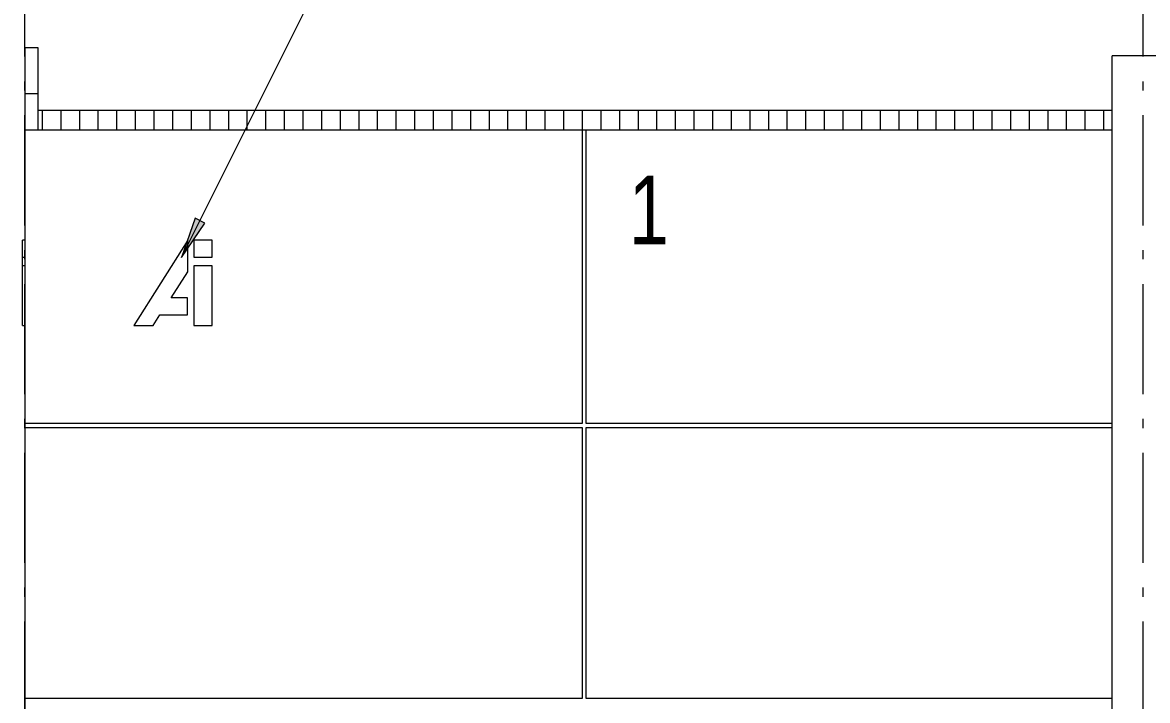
# Model space of a CAD drawing. Header units: metres. Extents: x -199 to 506, y -5 to 23.
# Drawn here: x -195.1 to -182.83, y 5.88 to 13.27 of the extents above; entities that cross this region are included whole.
import ezdxf

# ---------------------------------------------------------------- set-up
doc = ezdxf.new("R2010")
doc.units = ezdxf.units.M
doc.linetypes.add('01_Grid', pattern=[1.74, 1.2, -0.27, 0, -0.27])
for name, color, linetype, lineweight in [('03EJES-1', 1, '01_Grid', 5), ('06MUR', 8, 'Continuous', 9), ('06MUREXT', 92, 'Continuous', 9), ('14HATCH-1', 14, 'Continuous', 5), ('29NOTAS-1', 10, 'Continuous', 5), ('29NOTAS-2', 7, 'Continuous', 5), ('54ESTRUCTURA', 1, 'Continuous', 9), ('70LINEA', 1, 'Continuous', 13)]:
    doc.layers.add(name, color=color, linetype=linetype, lineweight=lineweight)
doc.styles.add('Arial_1', font='arial.ttf', dxfattribs={"width": 0.75, "height": 0.75})

# ---------------------------------------------------------------- blocks, each defined once
blk = doc.blocks.new('AI Logo-Concrete-01 - AI Logo-Concrete-01-7154200-600rNorthElevEjeA Paint')
at = {"layer": '06MUR'}
for p, q in [((-195.097, 10.714), (-195.097, 10.9)), ((-195.072, 10.9), (-195.097, 10.9)), ((-193.296, 10.899), (-193.882, 9.97)), ((-193.296, 10.554), (-193.296, 10.899)), ((-193.028, 10.9), (-193.231, 10.9)), ((-193.231, 10.9), (-193.231, 10.714)), ((-193.028, 10.714), (-193.028, 10.9)), ((-195.097, 10.621), (-195.097, 10.714)), ((-195.097, 10.714), (-195.072, 10.714)), ((-193.231, 10.714), (-193.028, 10.714)), ((-195.097, 9.97), (-195.097, 10.621)), ((-195.072, 10.621), (-195.097, 10.621)), ((-193.478, 10.272), (-193.296, 10.554)), ((-193.028, 10.621), (-193.231, 10.621)), ((-193.231, 10.621), (-193.231, 9.97)), ((-193.028, 9.97), (-193.028, 10.621)), ((-193.299, 10.272), (-193.478, 10.272)), ((-193.299, 10.084), (-193.299, 10.272)), ((-193.673, 9.97), (-193.599, 10.084)), ((-193.599, 10.084), (-193.299, 10.084)), ((-195.097, 9.97), (-195.072, 9.97)), ((-193.882, 9.97), (-193.673, 9.97)), ((-193.231, 9.97), (-193.028, 9.97))]:
    blk.add_line(p, q, dxfattribs=at)

msp = doc.modelspace()

# ---------------------------------------------------------------- hatches: boundary and pattern name
at = {"layer": '14HATCH-1'}
h = msp.add_hatch(dxfattribs=at)
h.set_pattern_fill('FP_1', color=256, style=0, pattern_type=2)
h.set_pattern_definition([(90, (0, 11.628), (-0.203, 0), [])])
h.paths.add_polyline_path([(-13.8854, 11.1703), (-0.339, 11.1729), (-0.339, 12.3171), (-5.535, 12.3171), (-5.535, 11.3977), (-6.635, 11.3992), (-6.635, 12.3171), (-17.727, 12.3171), (-17.727, 11.3977), (-18.827, 11.3992), (-18.827, 12.3171), (-29.919, 12.3171), (-29.919, 11.3977), (-31.019, 11.3992), (-31.019, 12.3171), (-42.111, 12.3171), (-42.111, 11.3977), (-43.211, 11.3992), (-43.211, 12.3171), (-54.303, 12.3171), (-54.303, 11.3977), (-55.403, 11.3992), (-55.403, 12.3171), (-66.495, 12.3171), (-66.495, 11.3977), (-67.595, 11.3994), (-67.595, 12.3171), (-78.687, 12.3171), (-78.687, 11.3977), (-79.787, 11.3992), (-79.787, 12.3171), (-90.879, 12.3171), (-90.879, 11.3977), (-91.979, 11.3992), (-91.979, 12.3171), (-103.071, 12.3171), (-103.071, 11.3977), (-104.171, 11.3992), (-104.171, 12.3171), (-115.263, 12.3171), (-115.263, 11.3977), (-116.363, 11.3992), (-116.363, 12.3171), (-127.455, 12.3171), (-127.455, 11.3977), (-128.555, 11.3992), (-128.5557, 12.3171), (-139.647, 12.3171), (-139.647, 11.3977), (-140.747, 11.3992), (-140.747, 12.3171), (-151.839, 12.3171), (-151.839, 11.3977), (-152.939, 11.3992), (-152.939, 12.3171), (-164.031, 12.3171), (-164.031, 11.3977), (-165.131, 11.3992), (-165.131, 12.3171), (-176.223, 12.3171), (-176.223, 11.3977), (-177.323, 11.3986), (-177.323, 12.3171), (-182.5411, 12.3171), (-182.5411, 11.1703), (-14.765, 11.1703)])
h.paths.add_polyline_path([(-183.6369, 12.1), (-183.219, 12.1), (-183.219, 12.3171), (-194.9303, 12.3171), (-194.9303, 12.1), (-185.396, 12.1)])
h.paths.add_polyline_path([(6.657, 12.1), (12.0503, 12.1), (12.0503, 12.3171), (6.657, 12.3171), (6.657, 12.1336)])
h.paths.add_polyline_path([(5.557, 12.1), (5.557, 12.3171), (0.339, 12.3171), (0.339, 12.1), (5.4645, 12.1)])
at = {"layer": '29NOTAS-1'}
msp.add_hatch(color=256, dxfattribs=at).paths.add_polyline_path([(-193.3643, 10.7088), (-193.1101, 11.0848), (-193.2161, 11.1378)])

# ---------------------------------------------------------------- linework, layer by layer
at = {"layer": '03EJES-1'}
for p, q in [((-195.072, -1.8192), (-195.072, 20.1698)), ((-182.88, -1.8192), (-182.88, 20.1698))]:
    msp.add_line(p, q, dxfattribs=at)
at = {"layer": '06MUREXT'}
for p, q in [((-195.072, 13), (-195.072, 3.1203)), ((-195.072, 13), (-194.9303, 13)), ((-194.9303, 13), (-194.9303, 12.1)), ((-182.5411, 12.91), (-183.219, 12.91)), ((-183.219, 0.1485), (-183.219, 12.91)), ((-195.072, 12.5), (-194.9303, 12.5)), ((-183.219, 12.1), (-195.072, 12.1))]:
    msp.add_line(p, q, dxfattribs=at)
at = {"layer": '29NOTAS-1'}
for p, q in [((-193.3643, 10.7088), (-191.4122, 14.6138)), ((-193.2161, 11.1378), (-193.3643, 10.7088)), ((-193.3643, 10.7088), (-193.1101, 11.0848)), ((-193.1101, 11.0848), (-193.2161, 11.1378))]:
    msp.add_line(p, q, dxfattribs=at)
at = {"layer": '54ESTRUCTURA'}
msp.add_line((-194.9303, 12.3171), (-183.219, 12.3171), dxfattribs=at)
at = {"layer": '70LINEA'}
for p, q in [((-188.9977, 12.1), (-195.072, 12.1)), ((-195.072, 12.1), (-195.072, 11.03)), ((-188.9977, 12.1), (-188.9977, 8.9017)), ((-188.9543, 8.9017), (-188.9543, 12.1)), ((-183.219, 12.1), (-188.9543, 12.1)), ((-195.072, 11.03), (-195.072, 8.9017)), ((-188.9977, 8.9017), (-195.072, 8.9017)), ((-195.072, 8.8583), (-188.9977, 8.8583)), ((-195.072, 8.8583), (-195.072, 5.9017)), ((-188.9977, 8.8583), (-188.9977, 5.9017)), ((-183.219, 8.9017), (-188.9543, 8.9017)), ((-188.9543, 8.8583), (-183.219, 8.8583)), ((-188.9543, 5.9017), (-188.9543, 8.8583)), ((-188.9977, 5.9017), (-195.072, 5.9017)), ((-183.219, 5.9017), (-188.9543, 5.9017))]:
    msp.add_line(p, q, dxfattribs=at)

# ---------------------------------------------------------------- block references
at = {"layer": '06MUR'}
msp.add_blockref('AI Logo-Concrete-01 - AI Logo-Concrete-01-7154200-600rNorthElevEjeA Paint', (0, 0), dxfattribs=at)

# ---------------------------------------------------------------- texts
at = {"layer": '29NOTAS-2', "insert": (-188.4886, 11.6032), "char_height": 0.75, "width": 0.505063, "attachment_point": 1, "style": 'Arial_1'}
msp.add_mtext('1', dxfattribs=at)

doc.saveas('drawing.dxf')
